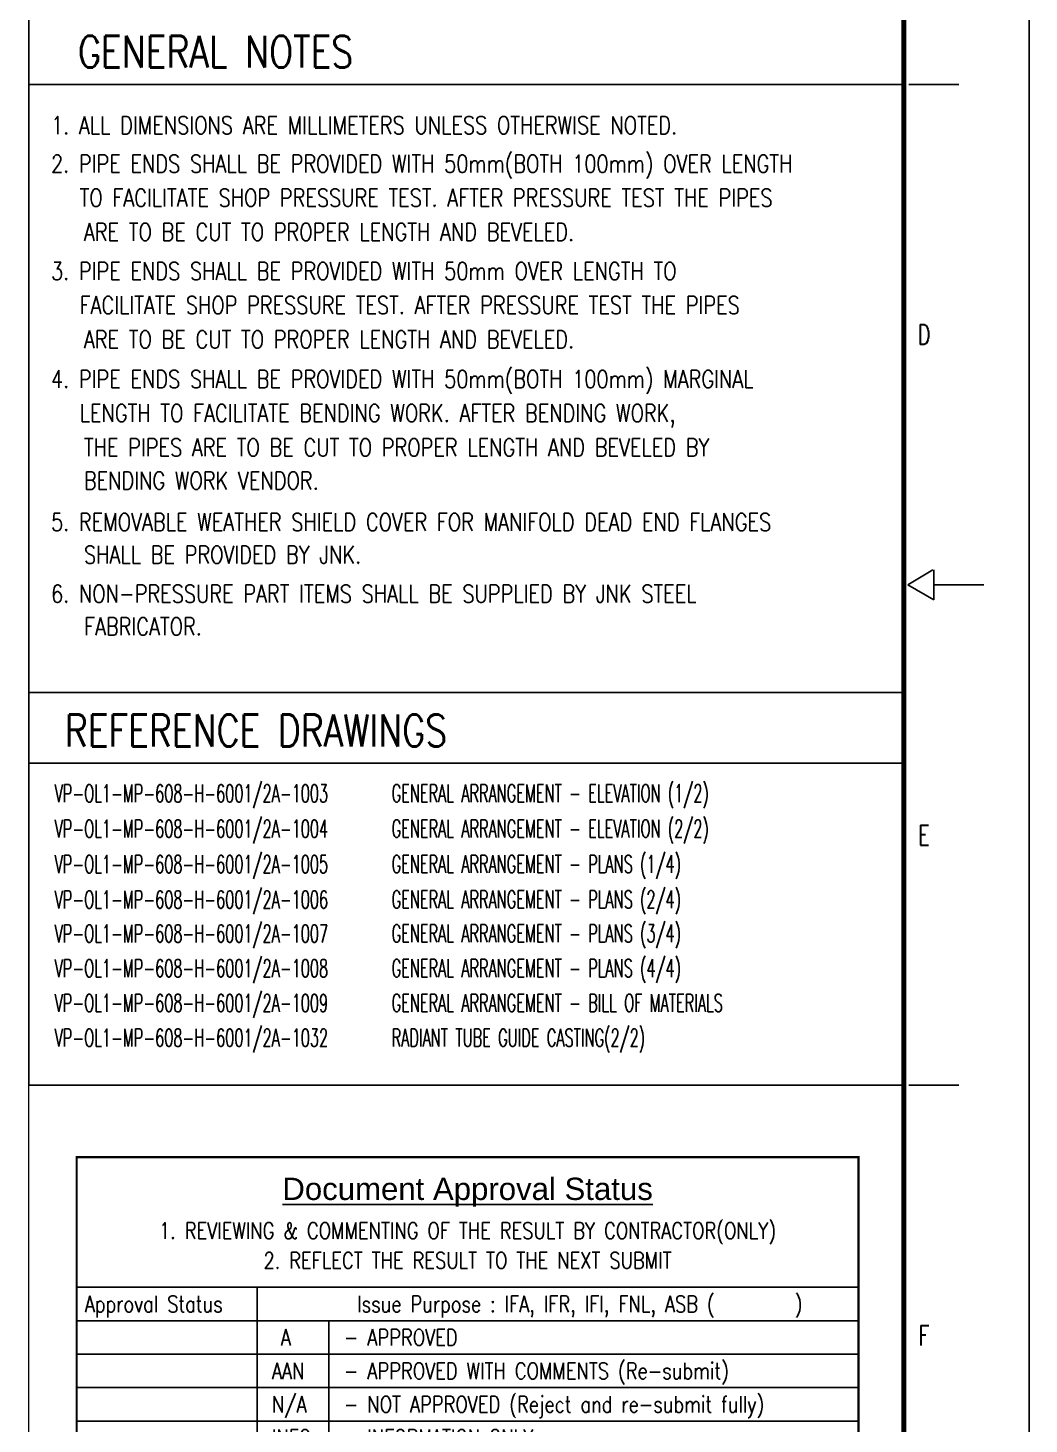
# Model space of a CAD drawing. Header units: millimetres. Extents: x 0 to 91981, y -132907 to 77676.
# Drawn here: x 43565 to 52051, y 52936 to 64776 of the extents above; entities that cross this region are included whole.
import ezdxf
from ezdxf.enums import TextEntityAlignment as Align

# ---------------------------------------------------------------- set-up
doc = ezdxf.new("R2010")
doc.units = ezdxf.units.MM
doc.header["$LTSCALE"] = 60
for name, color, linetype in [('CON-C', 4, 'Continuous'), ('CON-Y', 2, 'Continuous'), ('TITLE', 7, 'Continuous'), ('TXT-Y', 2, 'Continuous')]:
    doc.layers.add(name, color=color, linetype=linetype)
doc.styles.add('Arial', font='arial.ttf', dxfattribs={"height": 0.2})
doc.styles.add('ROMANS', font='ROMANS.shx', dxfattribs={"width": 0.8})
doc.styles.add('SIMPLEX', font='simplex.shx', dxfattribs={"width": 0.8})

# ---------------------------------------------------------------- blocks, each defined once
blk = doc.blocks.new('A$C16114214')
for p, q in [((271.2, 2068.7), (4689.2, 2068.7)), ((1290.5, 2068.7), (1290.5, 1123.7)), ((271.2, 1879.7), (4689.2, 1879.7)), ((1696.9, 1879.7), (1696.9, 1123.7)), ((271.2, 1690.7), (4689.2, 1690.7)), ((271.2, 1501.7), (4689.2, 1501.7)), ((271.2, 1312.7), (4689.2, 1312.7)), ((271.2, 1123.7), (4689.2, 1123.7)), ((2228.8, 1123.7), (2228.8, 934.7)), ((271.2, 934.7), (4689.2, 934.7))]:
    blk.add_line(p, q)
at = {"const_width": 12}
blk.add_lwpolyline([(271.2, 159.8), (271.2, 2804.6), (4689.2, 2804.6), (4689.2, 159.8)], close=True, dxfattribs=at)
at = {"style": 'Arial'}
blk.add_text('%%UDocument Approval Status', height=126, dxfattribs=at).set_placement((2480.2, 2625.3), align=Align.MIDDLE_CENTER)
at = {"style": 'ROMANS', "width": 0.8}
for s, p in [('1. REVIEWING & COMMENTING OF THE RESULT BY CONTRACTOR(ONLY)', (2480.2, 2388.8)), ('2. REFLECT THE RESULT TO THE NEXT SUBMIT', (2480.2, 2220.5)), ('   Issue Purpose : IFA, IFR, IFI, FNL, ASB (     )', (3032.1, 1974.2))]:
    blk.add_text(s, height=92.4, dxfattribs=at).set_placement(p, align=Align.MIDDLE_CENTER)
for s, p in [('Approval Status', (317.4, 1974.2)), (' A', (1374.8, 1785.2)), ('  - APPROVED', (1679.7, 1785.2)), ('  - APPROVED WITH COMMENTS (Re-submit)', (1679.7, 1596.2)), ('AAN', (1374.8, 1596.2)), ('N/A', (1374.8, 1407.2)), ('  - NOT APPROVED (Reject and re-submit fully)', (1679.7, 1407.2)), ('INFO', (1374.8, 1218.2)), ('  - INFORMATION ONLY', (1679.7, 1218.2)), ('SIGNED BY   :', (317.4, 1029.2)), ('DATE  :', (2292, 1029.2))]:
    blk.add_text(s, height=92.4, dxfattribs=at).set_placement(p, align=Align.MIDDLE_LEFT)
at = {"insert": (450.5, 762), "char_height": 91.56, "width": 4182.286, "attachment_point": 1, "style": 'ROMANS'}
blk.add_mtext('CONTRACTOR permission to proceed or review taken on Vendor document shall not relieve Vendor from its responsibilities or liabilities under the Purchase Order (PO).', dxfattribs=at)
blk = doc.blocks.new('A$C7E0F7BCA')
at = {"xscale": 1.5, "yscale": 1.5, "zscale": 1.5}
blk.add_blockref('A$C16114214', (0, 370), dxfattribs=at)
blk = doc.blocks.new('TITLE')
at = {"color": 7}
for p, q in [((841, 0), (841, 594.85)), ((824.02, 371.87), (831.1, 371.87)), ((823.88, 301.14), (827.42, 303.26)), ((827.56, 303.26), (827.56, 299.02)), ((827.56, 299.02), (823.88, 301.14)), ((827.56, 301.14), (834.63, 301.14)), ((824.02, 230.41), (831.1, 230.41))]:
    blk.add_line(p, q, dxfattribs=at)
at = {"color": 7, "const_width": 0.707}
blk.add_lwpolyline([(823.32, 17.33), (823.32, 577.17)], dxfattribs=at)
at = {"layer": 'TITLE', "color": 7, "lineweight": 0, "const_width": 0.216}
for points in [[(699.67, 83.81), (699.67, 230.41)], [(823.33, 230.41), (699.67, 230.41)]]:
    blk.add_lwpolyline(points, dxfattribs=at)
at = {"color": 7, "style": 'ROMANS', "width": 0.7}
for s, p in [('D', (826.15, 336.51)), ('E', (826.15, 265.77)), ('F', (826.15, 195.04))]:
    blk.add_text(s, height=2.83, dxfattribs=at).set_placement(p, align=Align.MIDDLE)

msp = doc.modelspace()

# ---------------------------------------------------------------- linework, layer by layer
at = {"layer": 'CON-C'}
for p, q in [((43571.65679, 64897.11623), (43571.65679, 55809.31135)), ((50990.43494, 64297.11623), (43571.65679, 64297.11623)), ((50990.43494, 59141.27081), (43571.65679, 59141.27081)), ((50990.43494, 58541.27081), (43571.65679, 58541.27081)), ((50990.43494, 55809.31135), (43571.65679, 55809.31135))]:
    msp.add_line(p, q, dxfattribs=at)

# ---------------------------------------------------------------- block references
at = {"linetype": 'ByBlock', "xscale": 59.9999999939999, "yscale": 59.9999999939999, "zscale": 59.9999999939999}
msp.add_blockref('TITLE', (1591.41048, 41984.79921), dxfattribs=at)
msp.add_blockref('A$C7E0F7BCA', (43571.65679, 50622.75213))

# ---------------------------------------------------------------- texts
at = {"layer": 'CON-C', "style": 'SIMPLEX', "width": 0.8}
for s, height, p in [('GENERAL NOTES', 270, (43989.81093, 64439.05507)), ('REFERENCE DRAWINGS', 270.0000001, (43878.44889, 58683.20965))]:
    msp.add_text(s, height=height, dxfattribs=at).set_placement(p)
at = {"layer": 'CON-Y', "style": 'SIMPLEX', "width": 0.6}
for s, p in [('VP-OL1-MP-608-H-6001/2A-1003', (43791.30586, 58209.05035)), ('GENERAL ARRANGEMENT - ELEVATION (1/2)', (46648.4617, 58210.39483)), ('VP-OL1-MP-608-H-6001/2A-1004', (43791.30586, 57909.05035)), ('GENERAL ARRANGEMENT - ELEVATION (2/2)', (46648.4617, 57910.39483)), ('VP-OL1-MP-608-H-6001/2A-1005', (43791.30586, 57609.05035)), ('GENERAL ARRANGEMENT - PLANS (1/4)', (46648.4617, 57610.39483)), ('VP-OL1-MP-608-H-6001/2A-1006', (43791.30586, 57309.05035)), ('GENERAL ARRANGEMENT - PLANS (2/4)', (46648.4617, 57310.39483)), ('VP-OL1-MP-608-H-6001/2A-1007', (43791.30586, 57020.32894)), ('GENERAL ARRANGEMENT - PLANS (3/4)', (46648.4617, 57021.67342)), ('VP-OL1-MP-608-H-6001/2A-1008', (43791.30586, 56725.83345)), ('GENERAL ARRANGEMENT - PLANS (4/4)', (46648.4617, 56727.17793)), ('VP-OL1-MP-608-H-6001/2A-1009', (43791.30586, 56431.70041)), ('GENERAL ARRANGEMENT - BILL OF MATERIALS', (46648.4617, 56432.19401)), ('VP-OL1-MP-608-H-6001/2A-1032', (43791.30586, 56137.09587)), ('RADIANT TUBE GUIDE CASTING(2/2)', (46648.4617, 56137.58947))]:
    msp.add_text(s, height=150, dxfattribs=at).set_placement(p)
at = {"layer": 'TXT-Y', "style": 'SIMPLEX', "width": 0.8}
for s, p in [('1. ALL DIMENSIONS ARE MILLIMETERS UNLESS OTHERWISE NOTED.', (43760.95677, 63875.61797)), ('2. PIPE ENDS SHALL BE PROVIDED WITH 50mm(BOTH 100mm) OVER LENGTH', (43760.95677, 63549.36257)), (' TO FACILITATE SHOP PRESSURE TEST. AFTER PRESSURE TEST THE PIPES', (43921.56804, 63260.72072)), ('ARE TO BE CUT TO PROPER LENGTH AND BEVELED.', (44039.66851, 62970.30728)), ('3. PIPE ENDS SHALL BE PROVIDED WITH 50mm OVER LENGTH TO', (43760.95677, 62638.57805)), (' FACILITATE SHOP PRESSURE TEST. AFTER PRESSURE TEST THE PIPES', (43921.56804, 62349.93619)), ('ARE TO BE CUT TO PROPER LENGTH AND BEVELED.', (44039.66851, 62059.52276)), ('4. PIPE ENDS SHALL BE PROVIDED WITH 50mm(BOTH 100mm) MARGINAL', (43760.95677, 61722.87862)), (' LENGTH TO FACILITATE BENDING WORK. AFTER BENDING WORK,', (43921.56804, 61434.23676)), ('THE PIPES ARE TO BE CUT TO PROPER LENGTH AND BEVELED BY', (44039.66851, 61143.82333)), ('BENDING WORK VENDOR.', (44039.66851, 60861.56461)), ('5. REMOVABLE WEATHER SHIELD COVER FOR MANIFOLD DEAD END FLANGES', (43760.95677, 60510.6546)), ('SHALL BE PROVIDED BY JNK.', (44040.27455, 60233.73152)), ('6. NON-PRESSURE PART ITEMS SHALL BE SUPPLIED BY JNK STEEL', (43760.95677, 59902.72952)), ('FABRICATOR.', (44041.66914, 59625.26277))]:
    msp.add_text(s, height=150, dxfattribs=at).set_placement(p)

doc.saveas('drawing.dxf')
